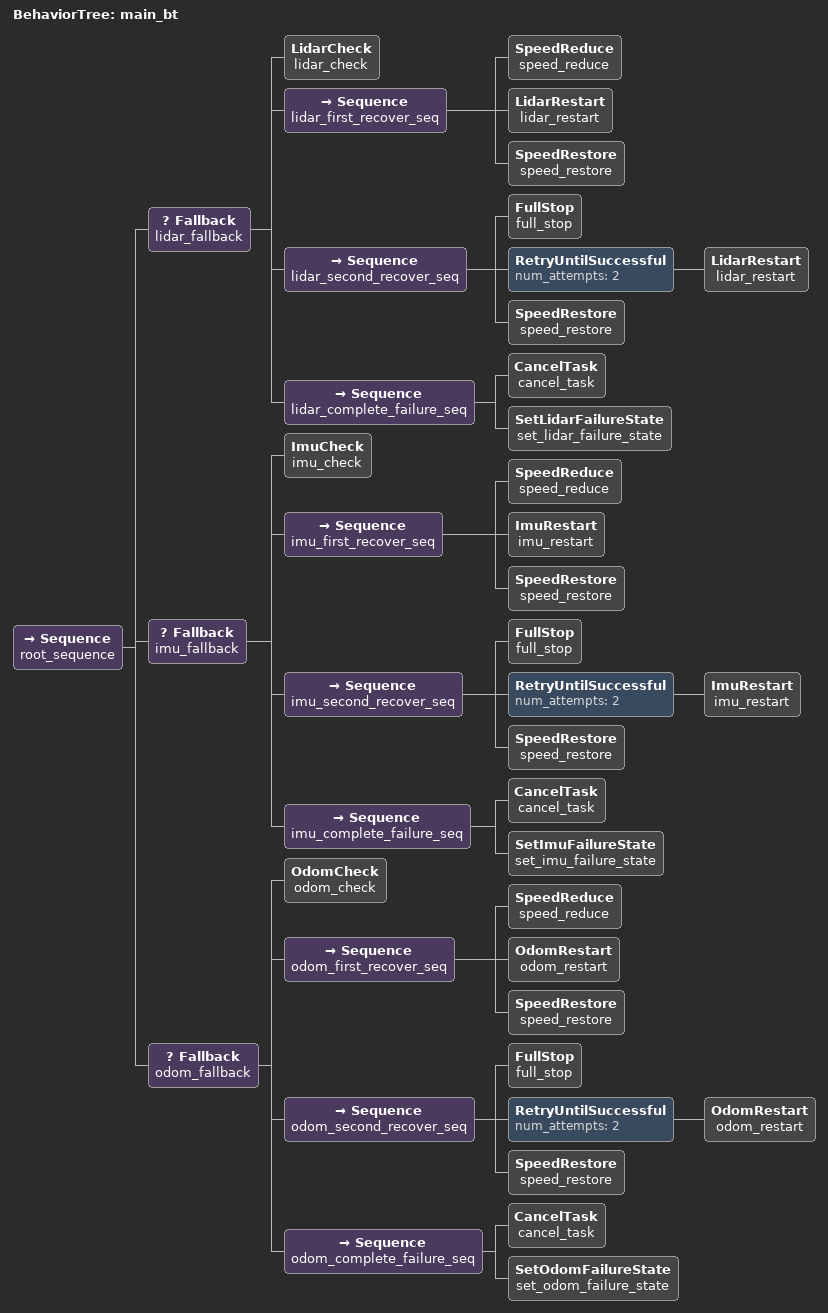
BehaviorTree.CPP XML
<?xml version="1.0"?>
<root BTCPP_format="4" >
    <BehaviorTree ID="main_bt">
        <Sequence name="root_sequence">
            <Fallback name="lidar_fallback">
                <LidarCheck name="lidar_check"/>
                <Sequence name="lidar_first_recover_seq">
                    <SpeedReduce name="speed_reduce"/>
                    <LidarRestart name="lidar_restart"/>
                    <SpeedRestore name="speed_restore"/>
                </Sequence>
                <Sequence name="lidar_second_recover_seq">
                    <FullStop name="full_stop"/>
                    <RetryUntilSuccessful num_attempts="2">
                        <LidarRestart name="lidar_restart"/>
                    </RetryUntilSuccessful>
                    <SpeedRestore name="speed_restore"/>
                </Sequence>
                <Sequence name="lidar_complete_failure_seq">
                    <CancelTask name="cancel_task"/>
                    <SetLidarFailureState name="set_lidar_failure_state"/>
                </Sequence>
            </Fallback>
            <Fallback name="imu_fallback">
                <ImuCheck name="imu_check"/>
                <Sequence name="imu_first_recover_seq">
                    <SpeedReduce name="speed_reduce"/>
                    <ImuRestart name="imu_restart"/>
                    <SpeedRestore name="speed_restore"/>
                </Sequence>
                <Sequence name="imu_second_recover_seq">
                    <FullStop name="full_stop"/>
                    <RetryUntilSuccessful num_attempts="2">
                        <ImuRestart name="imu_restart"/>
                    </RetryUntilSuccessful>
                    <SpeedRestore name="speed_restore"/>
                </Sequence>
                <Sequence name="imu_complete_failure_seq">
                    <CancelTask name="cancel_task"/>
                    <SetImuFailureState name="set_imu_failure_state"/>
                </Sequence>
            </Fallback>
            <Fallback name="odom_fallback">
                <OdomCheck name="odom_check"/>
                <Sequence name="odom_first_recover_seq">
                    <SpeedReduce name="speed_reduce"/>
                    <OdomRestart name="odom_restart"/>
                    <SpeedRestore name="speed_restore"/>
                </Sequence>
                <Sequence name="odom_second_recover_seq">
                    <FullStop name="full_stop"/>
                    <RetryUntilSuccessful num_attempts="2">
                        <OdomRestart name="odom_restart"/>
                    </RetryUntilSuccessful>
                    <SpeedRestore name="speed_restore"/>
                </Sequence>
                <Sequence name="odom_complete_failure_seq">
                    <CancelTask name="cancel_task"/>
                    <SetOdomFailureState name="set_odom_failure_state"/>
                </Sequence>
            </Fallback>
        </Sequence>
    </BehaviorTree>

    <!-- the BT executor don't require this, but Groot does -->
    <TreeNodeModel>
        <Condition ID="LidarCheck"/>
        <Action ID="LidarRestart"/>
        <Action ID="SetLidarFailureState"/>

        <Condition ID="ImuCheck"/>
        <Action ID="ImuRestart"/>
        <Action ID="SetImuFailureState"/>

        <Condition ID="OdomCheck"/>
        <Action ID="OdomRestart"/>
        <Action ID="SetOdomFailureState"/>

        <Action ID="SpeedReduce"/>
        <Action ID="SpeedRestore"/>
        <Action ID="FullStop"/>

        <Action ID="CancelTask"/>
    </TreeNodeModel>
</root>
